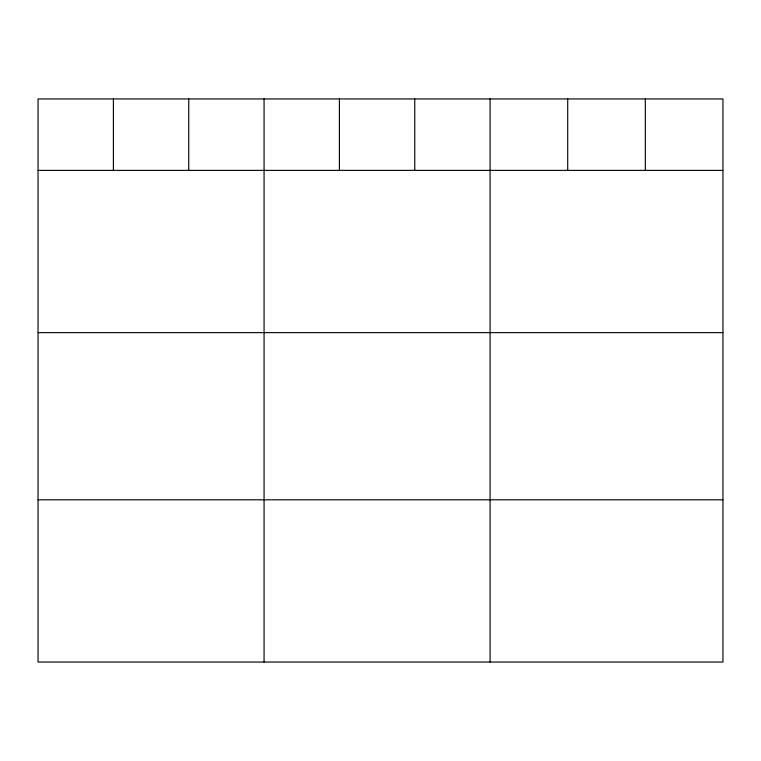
<?xml version="1.0" encoding="UTF-8"?>
<svg xmlns="http://www.w3.org/2000/svg" width="761" height="761" viewBox="0 0 761 761"><rect width="100%" height="100%" fill="white"/><g stroke="black" fill="none" stroke-linecap="round" stroke-linejoin="round"><path stroke-width="1.14" d="M722.95 170.378L722.95 662.051L38.05 662.051L38.05 98.949L722.95 98.949L722.95 170.378L38.05 170.378M38.05 332.633L722.95 332.633M38.05 499.796L722.95 499.796M645.328 98.949L645.328 170.378M567.706 98.949L567.706 170.378M490.084 98.949L490.084 662.051M414.745 98.949L414.745 170.378M339.406 98.949L339.406 170.378M264.067 98.949L264.067 662.051M188.728 98.949L188.728 170.378M113.389 98.949L113.389 170.378"/></g></svg>
